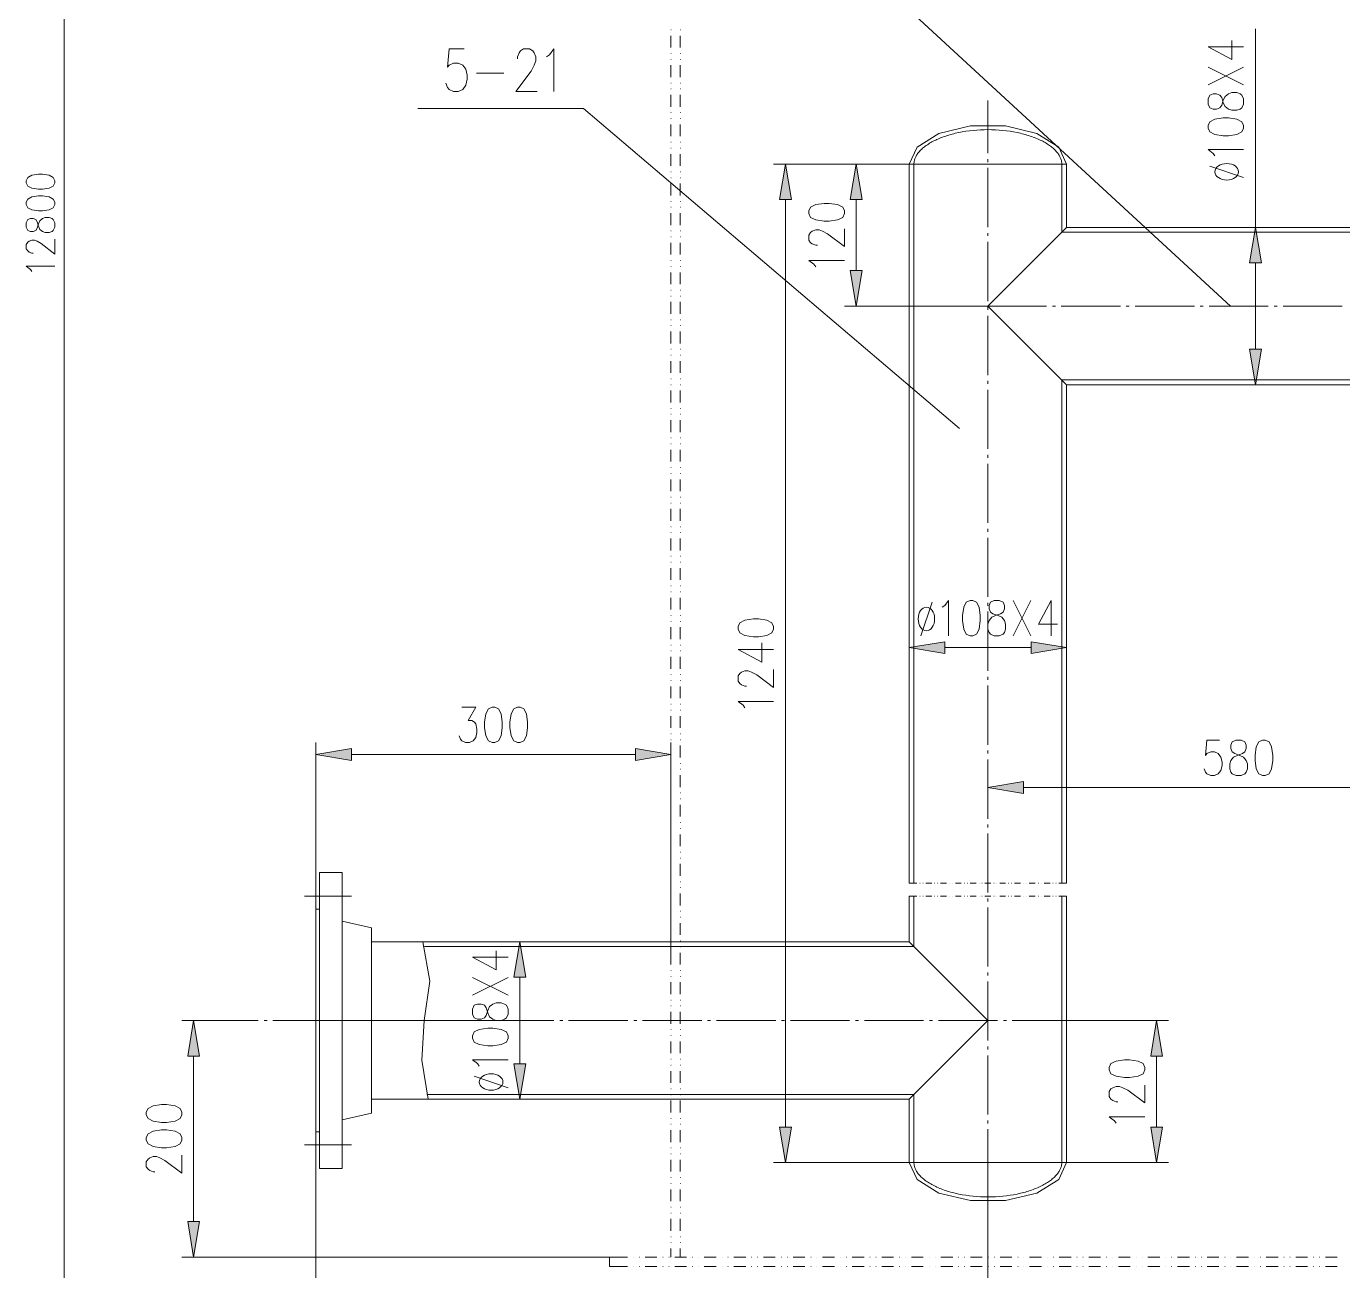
# Model space of a CAD drawing. Header units: millimetres. Extents: x 0 to 829, y 0 to 586.
# Drawn here: x 409.6 to 519.4, y 88 to 191.7 of the extents above; entities that cross this region are included whole.
import ezdxf

# ---------------------------------------------------------------- set-up
doc = ezdxf.new("R2010")
doc.units = ezdxf.units.MM

msp = doc.modelspace()

# ---------------------------------------------------------------- hatches: boundary and pattern name
h = msp.add_hatch(color=0)
h.dxf.hatch_style = 2
h.paths.add_polyline_path([(472.422361, 177.267306), (472.912722, 180.223583), (473.406611, 177.267306)])
h = msp.add_hatch(color=0)
h.dxf.hatch_style = 2
h.paths.add_polyline_path([(478.320806, 177.267306), (478.814694, 180.223583), (479.308583, 177.267306)])
h = msp.add_hatch(color=0)
h.dxf.hatch_style = 2
h.paths.add_polyline_path([(511.594806, 171.98975), (512.088694, 174.949556), (512.582583, 171.98975)])
h = msp.add_hatch(color=0)
h.dxf.hatch_style = 2
h.paths.add_polyline_path([(478.320806, 171.351222), (478.814694, 168.391417), (479.308583, 171.351222)])
h = msp.add_hatch(color=0)
h.dxf.hatch_style = 2
h.paths.add_polyline_path([(511.594806, 164.793083), (512.088694, 161.836806), (512.582583, 164.793083)])
h = msp.add_hatch(color=0)
h.dxf.hatch_style = 2
h.paths.add_polyline_path([(486.18775, 140.419667), (483.231472, 139.929306), (486.18775, 139.435417)])
h = msp.add_hatch(color=0)
h.dxf.hatch_style = 2
h.paths.add_polyline_path([(493.387944, 140.419667), (496.344222, 139.929306), (493.387944, 139.435417)])
h = msp.add_hatch(color=0)
h.dxf.hatch_style = 2
h.paths.add_polyline_path([(436.745944, 131.526139), (433.786139, 131.03225), (436.745944, 130.538361)])
h = msp.add_hatch(color=0)
h.dxf.hatch_style = 2
h.paths.add_polyline_path([(460.40675, 131.526139), (463.366556, 131.03225), (460.40675, 130.538361)])
h = msp.add_hatch(color=0)
h.dxf.hatch_style = 2
h.paths.add_polyline_path([(492.745889, 128.770944), (489.786083, 128.280583), (492.745889, 127.786694)])
h = msp.add_hatch(color=0)
h.dxf.hatch_style = 2
h.paths.add_polyline_path([(450.285556, 112.4585), (450.779444, 115.414778), (451.273333, 112.4585)])
h = msp.add_hatch(color=0)
h.dxf.hatch_style = 2
h.paths.add_polyline_path([(423.096972, 105.900361), (423.590861, 108.860167), (424.08475, 105.900361)])
h = msp.add_hatch(color=0)
h.dxf.hatch_style = 2
h.paths.add_polyline_path([(503.357444, 105.900361), (503.851333, 108.860167), (504.345222, 105.900361)])
h = msp.add_hatch(color=0)
h.dxf.hatch_style = 2
h.paths.add_polyline_path([(450.285556, 105.261833), (450.779444, 102.302028), (451.273333, 105.261833)])
h = msp.add_hatch(color=0)
h.dxf.hatch_style = 2
h.paths.add_polyline_path([(472.422361, 99.984278), (472.912722, 97.028), (473.406611, 99.984278)])
h = msp.add_hatch(color=0)
h.dxf.hatch_style = 2
h.paths.add_polyline_path([(503.357444, 99.984278), (503.851333, 97.028), (504.345222, 99.984278)])
h = msp.add_hatch(color=0)
h.dxf.hatch_style = 2
h.paths.add_polyline_path([(423.096972, 92.099694), (423.590861, 89.139889), (424.08475, 92.099694)])

# ---------------------------------------------------------------- linework, layer by layer
at = {"color": 0, "lineweight": 0}
for points in [[(412.799389, 299.155556), (412.799389, 51.494972)], [(510.003778, 168.391417), (456.078167, 218.101333)], [(463.366556, 191.410167), (463.384194, 191.410167)], [(463.366556, 190.919806), (463.366556, 189.932028)], [(464.15325, 191.410167), (464.170889, 191.410167)], [(464.15325, 190.919806), (464.15325, 189.932028)], [(512.088694, 174.949556), (512.088694, 191.498361)], [(446.143944, 189.829722), (444.877472, 189.829722), (444.750472, 188.305722), (444.877472, 188.475056), (445.254944, 188.644389), (445.635944, 188.644389), (446.016944, 188.475056), (446.270944, 188.136389), (446.397944, 187.631917), (446.397944, 187.29325), (446.270944, 186.78525), (446.016944, 186.446583), (445.635944, 186.27725), (445.254944, 186.27725), (444.877472, 186.446583), (444.750472, 186.615917), (444.623472, 186.954583)], [(450.581889, 188.983056), (450.581889, 189.152389), (450.708889, 189.491056), (450.832361, 189.660389), (451.086361, 189.829722), (451.594361, 189.829722), (451.848361, 189.660389), (451.975361, 189.491056), (452.102361, 189.152389), (452.102361, 188.813722), (451.975361, 188.475056), (451.721361, 187.967056), (450.454889, 186.27725), (452.229361, 186.27725)], [(452.987833, 189.152389), (453.241833, 189.321722), (453.622833, 189.829722), (453.622833, 186.27725)], [(508.144639, 189.984944), (510.116667, 188.926611), (510.116667, 190.510583)], [(508.144639, 189.984944), (511.104444, 189.984944)], [(463.366556, 189.438139), (463.384194, 189.438139)], [(463.366556, 188.947778), (463.384194, 188.947778)], [(464.15325, 189.438139), (464.170889, 189.438139)], [(464.15325, 188.947778), (464.170889, 188.947778)], [(447.156417, 187.80125), (449.438889, 187.80125)], [(463.366556, 188.453889), (463.366556, 187.469639)], [(464.15325, 188.453889), (464.15325, 187.469639)], [(511.104444, 186.813472), (508.144639, 188.295139)], [(508.144639, 186.813472), (511.104444, 188.295139)], [(463.366556, 186.97575), (463.384194, 186.97575)], [(464.15325, 186.97575), (464.170889, 186.97575)], [(463.366556, 186.481861), (463.384194, 186.481861)], [(463.366556, 185.987972), (463.366556, 185.003722)], [(464.15325, 186.481861), (464.170889, 186.481861)], [(464.15325, 185.987972), (464.15325, 185.003722)], [(489.786083, 181.13375), (489.786083, 185.529361)], [(456.078167, 184.852028), (442.273972, 184.852028)], [(487.415417, 158.203194), (456.078167, 184.852028)], [(463.366556, 184.509833), (463.384194, 184.509833)], [(464.15325, 184.509833), (464.170889, 184.509833)], [(463.366556, 184.015944), (463.384194, 184.015944)], [(463.366556, 183.525583), (463.366556, 182.537806)], [(464.15325, 184.015944), (464.170889, 184.015944)], [(464.15325, 183.525583), (464.15325, 182.537806)], [(496.344222, 180.223583), (495.695111, 181.638222), (493.874778, 182.774167), (491.246583, 183.402111), (488.329111, 183.402111), (485.700917, 182.774167), (483.880583, 181.638222), (483.231472, 180.223583)], [(495.949111, 180.223583), (495.949111, 180.283556), (495.942056, 180.343528), (495.935, 180.407028), (495.924417, 180.467), (495.910306, 180.526972), (495.896194, 180.590472), (495.875028, 180.650444), (495.850333, 180.713944), (495.825639, 180.777444), (495.793889, 180.837417), (495.762139, 180.900917), (495.723333, 180.964417), (495.684528, 181.027917), (495.642194, 181.091417), (495.592806, 181.154917), (495.543417, 181.218417), (495.486972, 181.281917), (495.427, 181.345417), (495.367028, 181.408917), (495.3, 181.472417), (495.232972, 181.535917), (495.158889, 181.595889), (495.084806, 181.659389), (495.003667, 181.719361), (494.919, 181.779333), (494.834333, 181.839306), (494.746139, 181.89575), (494.650889, 181.955722), (494.555639, 182.012167), (494.456861, 182.068611), (494.354556, 182.121528), (494.248722, 182.177972), (494.139361, 182.227361), (494.03, 182.280278), (493.913583, 182.329667), (493.797167, 182.379056), (493.677222, 182.428444), (493.557278, 182.474306), (493.433806, 182.516639), (493.306806, 182.5625), (493.176278, 182.601306), (493.04575, 182.643639), (492.911694, 182.682444), (492.777639, 182.717722), (492.640056, 182.753), (492.498944, 182.788278), (492.216722, 182.851778), (491.927444, 182.904694), (491.631111, 182.954083), (491.33125, 182.996417), (491.027861, 183.028167), (490.720944, 183.056389), (490.4105, 183.074028), (490.100056, 183.088139), (489.786083, 183.091667), (489.475639, 183.088139), (489.165194, 183.074028), (488.85475, 183.056389), (488.547833, 183.028167), (488.244444, 182.996417), (487.944583, 182.954083), (487.64825, 182.904694), (487.358972, 182.851778), (487.073222, 182.788278), (486.935639, 182.753), (486.798056, 182.717722), (486.664, 182.682444), (486.529944, 182.643639), (486.399417, 182.601306), (486.268889, 182.5625), (486.141889, 182.516639), (486.018417, 182.474306), (485.898472, 182.428444), (485.778528, 182.379056), (485.662111, 182.329667), (485.545694, 182.280278), (485.436333, 182.227361), (485.326972, 182.177972), (485.221139, 182.121528), (485.118833, 182.068611), (485.020056, 182.012167), (484.924806, 181.955722), (484.829556, 181.89575), (484.741361, 181.839306), (484.653167, 181.779333), (484.572028, 181.719361), (484.490889, 181.659389), (484.416806, 181.595889), (484.342722, 181.535917), (484.275694, 181.472417), (484.208667, 181.408917), (484.145167, 181.345417), (484.088722, 181.281917), (484.032278, 181.218417), (483.982889, 181.154917), (483.9335, 181.091417), (483.891167, 181.027917), (483.848833, 180.964417), (483.813556, 180.900917), (483.781806, 180.837417), (483.750056, 180.777444), (483.721833, 180.713944), (483.700667, 180.650444), (483.6795, 180.590472), (483.661861, 180.526972), (483.651278, 180.467), (483.640694, 180.407028), (483.630111, 180.343528), (483.626583, 180.283556), (483.626583, 180.223583)], [(463.366556, 182.043917), (463.384194, 182.043917)], [(463.366556, 181.553556), (463.384194, 181.553556)], [(463.366556, 181.059667), (463.366556, 180.071889)], [(464.15325, 182.043917), (464.170889, 182.043917)], [(464.15325, 181.553556), (464.170889, 181.553556)], [(464.15325, 181.059667), (464.15325, 180.071889)], [(508.709083, 180.900917), (508.567972, 181.109056), (508.144639, 181.426556), (511.104444, 181.426556)], [(483.231472, 180.223583), (471.928472, 180.223583)], [(483.231472, 180.223583), (477.826917, 180.223583)], [(483.231472, 180.223583), (483.231472, 120.304278)], [(483.231472, 180.223583), (496.344222, 180.223583)], [(483.626583, 180.223583), (483.626583, 120.304278)], [(489.786083, 180.392917), (489.786083, 180.639861)], [(495.949111, 180.223583), (495.949111, 174.554444)], [(496.344222, 180.223583), (496.344222, 174.949556)], [(508.28575, 180.05425), (511.104444, 179.105278)], [(463.366556, 179.581528), (463.384194, 179.581528)], [(463.366556, 179.087639), (463.384194, 179.087639)], [(464.15325, 179.581528), (464.170889, 179.581528)], [(464.15325, 179.087639), (464.170889, 179.087639)], [(489.786083, 174.970722), (489.786083, 179.902556)], [(463.366556, 178.59375), (463.366556, 177.6095)], [(464.15325, 178.59375), (464.15325, 177.6095)], [(463.366556, 177.115611), (463.384194, 177.115611)], [(464.15325, 177.115611), (464.170889, 177.115611)], [(472.912722, 177.267306), (472.912722, 99.984278)], [(478.814694, 177.267306), (478.814694, 171.351222)], [(463.366556, 176.621722), (463.384194, 176.621722)], [(463.366556, 176.131361), (463.366556, 175.143583)], [(464.15325, 176.621722), (464.170889, 176.621722)], [(464.15325, 176.131361), (464.15325, 175.143583)], [(463.366556, 174.649694), (463.384194, 174.649694)], [(464.15325, 174.649694), (464.170889, 174.649694)], [(475.576194, 173.464361), (475.435083, 173.464361), (475.152861, 173.570194), (475.01175, 173.6725), (474.870639, 173.884167), (474.870639, 174.3075), (475.01175, 174.519167), (475.152861, 174.625), (475.435083, 174.730833), (475.717306, 174.730833), (475.996, 174.625), (476.419333, 174.413333), (477.826917, 173.358528), (477.826917, 174.836667)], [(496.344222, 174.949556), (489.786083, 168.391417)], [(489.786083, 174.233417), (489.786083, 174.476833)], [(495.949111, 174.554444), (524.266583, 174.554444)], [(496.344222, 174.949556), (523.737417, 174.949556)], [(509.689806, 174.949556), (513.076472, 174.949556)], [(410.206472, 172.801139), (410.093583, 172.801139), (409.871333, 172.892861), (409.758444, 172.981056), (409.645556, 173.160972), (409.645556, 173.524333), (409.758444, 173.70425), (409.871333, 173.792444), (410.093583, 173.884167), (410.319361, 173.884167), (410.545139, 173.792444), (410.883806, 173.612528), (412.009167, 172.712944), (412.009167, 173.972361)], [(463.366556, 174.159333), (463.384194, 174.159333)], [(463.366556, 173.665444), (463.366556, 172.677667)], [(464.15325, 174.159333), (464.170889, 174.159333)], [(464.15325, 173.665444), (464.15325, 172.677667)], [(489.786083, 168.811222), (489.786083, 173.739528)], [(410.093583, 171.270083), (409.984222, 171.45), (409.645556, 171.718111), (412.009167, 171.718111)], [(463.366556, 172.187306), (463.384194, 172.187306)], [(463.366556, 171.693417), (463.384194, 171.693417)], [(463.366556, 171.199528), (463.366556, 170.215278)], [(464.15325, 172.187306), (464.170889, 172.187306)], [(464.15325, 171.693417), (464.170889, 171.693417)], [(464.15325, 171.199528), (464.15325, 170.215278)], [(475.435083, 171.668722), (475.293972, 171.876861), (474.870639, 172.194361), (477.826917, 172.194361)], [(512.088694, 164.793083), (512.088694, 171.98975)], [(463.366556, 169.721389), (463.384194, 169.721389)], [(463.366556, 169.2275), (463.384194, 169.2275)], [(464.15325, 169.721389), (464.170889, 169.721389)], [(464.15325, 169.2275), (464.170889, 169.2275)], [(463.366556, 168.737139), (463.366556, 167.749361)], [(464.15325, 168.737139), (464.15325, 167.749361)], [(489.786083, 168.391417), (477.826917, 168.391417)], [(489.786083, 168.391417), (494.672056, 168.391417)], [(489.786083, 168.391417), (496.344222, 161.836806)], [(489.786083, 168.070389), (489.786083, 168.317333)], [(495.165944, 168.391417), (495.412889, 168.391417)], [(495.90325, 168.391417), (500.835083, 168.391417)], [(501.325444, 168.391417), (501.572389, 168.391417)], [(502.066278, 168.391417), (506.994583, 168.391417)], [(507.488472, 168.391417), (507.735417, 168.391417)], [(508.229306, 168.391417), (513.157611, 168.391417)], [(513.6515, 168.391417), (513.898444, 168.391417)], [(514.388806, 168.391417), (519.320639, 168.391417)], [(463.366556, 167.255472), (463.384194, 167.255472)], [(463.366556, 166.765111), (463.384194, 166.765111)], [(464.15325, 167.255472), (464.170889, 167.255472)], [(464.15325, 166.765111), (464.170889, 166.765111)], [(489.786083, 162.648194), (489.786083, 167.5765)], [(463.366556, 166.271222), (463.366556, 165.283444)], [(464.15325, 166.271222), (464.15325, 165.283444)], [(463.366556, 164.793083), (463.384194, 164.793083)], [(464.15325, 164.793083), (464.170889, 164.793083)], [(463.366556, 164.299194), (463.384194, 164.299194)], [(463.366556, 163.805306), (463.366556, 162.821056)], [(464.15325, 164.299194), (464.170889, 164.299194)], [(464.15325, 163.805306), (464.15325, 162.821056)], [(463.366556, 162.327167), (463.384194, 162.327167)], [(463.366556, 161.833278), (463.384194, 161.833278)], [(463.366556, 161.342917), (463.366556, 160.355139)], [(464.15325, 162.327167), (464.170889, 162.327167)], [(464.15325, 161.833278), (464.170889, 161.833278)], [(464.15325, 161.342917), (464.15325, 160.355139)], [(489.786083, 161.907361), (489.786083, 162.154306)], [(489.786083, 156.485167), (489.786083, 161.413472)], [(495.949111, 162.231917), (495.949111, 120.304278)], [(495.949111, 162.231917), (524.266583, 162.231917)], [(496.344222, 161.836806), (496.344222, 120.304278)], [(496.344222, 161.836806), (523.737417, 161.836806)], [(509.640417, 161.836806), (513.076472, 161.836806)], [(463.366556, 159.86125), (463.384194, 159.86125)], [(463.366556, 159.370889), (463.384194, 159.370889)], [(464.15325, 159.86125), (464.170889, 159.86125)], [(464.15325, 159.370889), (464.170889, 159.370889)], [(463.366556, 158.877), (463.366556, 157.889222)], [(464.15325, 158.877), (464.15325, 157.889222)], [(463.366556, 157.398861), (463.384194, 157.398861)], [(463.366556, 156.904972), (463.384194, 156.904972)], [(464.15325, 157.398861), (464.170889, 157.398861)], [(464.15325, 156.904972), (464.170889, 156.904972)], [(463.366556, 156.411083), (463.366556, 155.426833)], [(464.15325, 156.411083), (464.15325, 155.426833)], [(489.786083, 155.747861), (489.786083, 155.991278)], [(463.366556, 154.932944), (463.384194, 154.932944)], [(464.15325, 154.932944), (464.170889, 154.932944)], [(489.786083, 150.322139), (489.786083, 155.253972)], [(463.366556, 154.439056), (463.384194, 154.439056)], [(463.366556, 153.945167), (463.366556, 152.960917)], [(464.15325, 154.439056), (464.170889, 154.439056)], [(464.15325, 153.945167), (464.15325, 152.960917)], [(463.366556, 152.467028), (463.384194, 152.467028)], [(463.366556, 151.976667), (463.384194, 151.976667)], [(463.366556, 151.482778), (463.366556, 150.495)], [(464.15325, 152.467028), (464.170889, 152.467028)], [(464.15325, 151.976667), (464.170889, 151.976667)], [(464.15325, 151.482778), (464.15325, 150.495)], [(463.366556, 150.004639), (463.384194, 150.004639)], [(463.366556, 149.51075), (463.384194, 149.51075)], [(464.15325, 150.004639), (464.170889, 150.004639)], [(464.15325, 149.51075), (464.170889, 149.51075)], [(489.786083, 149.584833), (489.786083, 149.831778)], [(463.366556, 149.016861), (463.366556, 148.032611)], [(464.15325, 149.016861), (464.15325, 148.032611)], [(489.786083, 144.162639), (489.786083, 149.090944)], [(463.366556, 147.538722), (463.384194, 147.538722)], [(463.366556, 147.044833), (463.384194, 147.044833)], [(464.15325, 147.538722), (464.170889, 147.538722)], [(464.15325, 147.044833), (464.170889, 147.044833)], [(463.366556, 146.550944), (463.366556, 145.566694)], [(464.15325, 146.550944), (464.15325, 145.566694)], [(463.366556, 145.072806), (463.384194, 145.072806)], [(464.15325, 145.072806), (464.170889, 145.072806)], [(463.366556, 144.578917), (463.384194, 144.578917)], [(463.366556, 144.088556), (463.366556, 143.100778)], [(464.15325, 144.578917), (464.170889, 144.578917)], [(464.15325, 144.088556), (464.15325, 143.100778)], [(485.14, 143.728722), (484.1875, 140.913556)], [(485.983139, 143.308917), (486.194806, 143.450028), (486.512306, 143.869833), (486.512306, 140.913556)], [(491.899222, 140.913556), (493.380889, 143.869833)], [(491.899222, 143.869833), (493.380889, 140.913556)], [(495.070694, 143.869833), (494.012361, 141.897806), (495.596333, 141.897806)], [(495.070694, 143.869833), (495.070694, 140.913556)], [(489.786083, 143.421806), (489.786083, 143.66875)], [(489.786083, 137.999611), (489.786083, 142.927917)], [(463.366556, 142.610417), (463.384194, 142.610417)], [(463.366556, 142.116528), (463.384194, 142.116528)], [(463.366556, 141.622639), (463.366556, 140.638389)], [(464.15325, 142.610417), (464.170889, 142.610417)], [(464.15325, 142.116528), (464.170889, 142.116528)], [(464.15325, 141.622639), (464.15325, 140.638389)], [(483.231472, 135.833556), (483.231472, 140.913556)], [(496.344222, 135.833556), (496.344222, 140.913556)], [(463.366556, 140.1445), (463.384194, 140.1445)], [(463.366556, 139.650611), (463.384194, 139.650611)], [(464.15325, 140.1445), (464.170889, 140.1445)], [(464.15325, 139.650611), (464.170889, 139.650611)], [(468.968667, 139.788194), (470.940694, 138.729861), (470.940694, 140.317361)], [(468.968667, 139.788194), (471.928472, 139.788194)], [(486.18775, 139.929306), (493.387944, 139.929306)], [(463.366556, 139.156722), (463.366556, 138.172472)], [(464.15325, 139.156722), (464.15325, 138.172472)], [(463.366556, 137.678583), (463.384194, 137.678583)], [(463.366556, 137.184694), (463.384194, 137.184694)], [(464.15325, 137.678583), (464.170889, 137.678583)], [(464.15325, 137.184694), (464.170889, 137.184694)], [(469.674222, 136.726083), (469.533111, 136.726083), (469.250889, 136.828389), (469.109778, 136.934222), (468.968667, 137.145889), (468.968667, 137.569222), (469.109778, 137.780889), (469.250889, 137.886722), (469.533111, 137.992556), (469.815333, 137.992556), (470.097556, 137.886722), (470.520889, 137.675056), (471.928472, 136.62025), (471.928472, 138.098389)], [(489.786083, 137.258778), (489.786083, 137.505722)], [(463.366556, 136.694333), (463.366556, 135.706556)], [(464.15325, 136.694333), (464.15325, 135.706556)], [(489.786083, 131.836583), (489.786083, 136.768417)], [(445.935806, 134.976306), (447.096444, 134.976306), (446.464972, 133.850944), (446.782472, 133.850944), (446.990611, 133.709833), (447.096444, 133.568722), (447.202278, 133.145389), (447.202278, 132.863167), (447.096444, 132.439833), (446.884778, 132.161139), (446.570806, 132.020028), (446.253306, 132.020028), (445.935806, 132.161139), (445.829972, 132.298722), (445.724139, 132.580944)], [(463.366556, 135.216194), (463.384194, 135.216194)], [(464.15325, 135.216194), (464.170889, 135.216194)], [(469.533111, 134.926917), (469.392, 135.138583), (468.968667, 135.456083), (471.928472, 135.456083)], [(463.366556, 134.722306), (463.384194, 134.722306)], [(463.366556, 134.228417), (463.366556, 133.244167)], [(464.15325, 134.722306), (464.170889, 134.722306)], [(464.15325, 134.228417), (464.15325, 133.244167)], [(433.786139, 116.6495), (433.786139, 132.020028)], [(463.366556, 132.750278), (463.384194, 132.750278)], [(463.366556, 132.256389), (463.384194, 132.256389)], [(463.366556, 114.183583), (463.366556, 132.020028)], [(463.366556, 131.7625), (463.366556, 130.77825)], [(464.15325, 132.750278), (464.170889, 132.750278)], [(464.15325, 132.256389), (464.170889, 132.256389)], [(464.15325, 131.7625), (464.15325, 130.77825)], [(509.097139, 132.224639), (508.038806, 132.224639), (507.932972, 130.954639), (508.038806, 131.09575), (508.356306, 131.236861), (508.673806, 131.236861), (508.991306, 131.09575), (509.202972, 130.813528), (509.308806, 130.393722), (509.308806, 130.1115), (509.202972, 129.688167), (508.991306, 129.405944), (508.673806, 129.264833), (508.356306, 129.264833), (508.038806, 129.405944), (507.932972, 129.547056), (507.827139, 129.829278)], [(436.745944, 131.03225), (460.40675, 131.03225)], [(489.786083, 131.099278), (489.786083, 131.346222)], [(489.786083, 125.677083), (489.786083, 130.605389)], [(463.366556, 130.284361), (463.384194, 130.284361)], [(463.366556, 129.790472), (463.384194, 129.790472)], [(464.15325, 130.284361), (464.170889, 130.284361)], [(464.15325, 129.790472), (464.170889, 129.790472)], [(489.786083, 130.213806), (489.786083, 127.292806)], [(463.366556, 129.300111), (463.366556, 128.312333)], [(464.15325, 129.300111), (464.15325, 128.312333)], [(463.366556, 127.818444), (463.384194, 127.818444)], [(463.366556, 127.328083), (463.384194, 127.328083)], [(464.15325, 127.818444), (464.170889, 127.818444)], [(464.15325, 127.328083), (464.170889, 127.328083)], [(492.745889, 128.280583), (528.616333, 128.280583)], [(463.366556, 126.834194), (463.366556, 125.849944)], [(464.15325, 126.834194), (464.15325, 125.849944)], [(463.366556, 125.356056), (463.384194, 125.356056)], [(464.15325, 125.356056), (464.170889, 125.356056)], [(489.786083, 124.93625), (489.786083, 125.183194)], [(463.366556, 124.862167), (463.384194, 124.862167)], [(463.366556, 124.368278), (463.366556, 123.384028)], [(464.15325, 124.862167), (464.170889, 124.862167)], [(464.15325, 124.368278), (464.15325, 123.384028)], [(489.786083, 119.514056), (489.786083, 124.442361)], [(463.366556, 122.890139), (463.384194, 122.890139)], [(464.15325, 122.890139), (464.170889, 122.890139)], [(463.366556, 122.39625), (463.384194, 122.39625)], [(463.366556, 121.905889), (463.366556, 120.918111)], [(464.15325, 122.39625), (464.170889, 122.39625)], [(464.15325, 121.905889), (464.15325, 120.918111)], [(434.082472, 96.534111), (434.082472, 121.182694)], [(434.082472, 121.182694), (435.955722, 121.182694)], [(435.955722, 96.534111), (435.955722, 121.182694)], [(463.366556, 120.424222), (463.384194, 120.424222)], [(463.366556, 119.933861), (463.384194, 119.933861)], [(464.15325, 120.424222), (464.170889, 120.424222)], [(464.15325, 119.933861), (464.170889, 119.933861)], [(483.231472, 120.304278), (483.873528, 120.304278)], [(484.116944, 120.304278), (484.134583, 120.304278)], [(484.363889, 120.304278), (484.381528, 120.304278)], [(484.610833, 120.304278), (485.104722, 120.304278)], [(485.351667, 120.304278), (485.369306, 120.304278)], [(485.598611, 120.304278), (485.61625, 120.304278)], [(485.845556, 120.304278), (486.335917, 120.304278)], [(486.582861, 120.304278), (486.6005, 120.304278)], [(486.829806, 120.304278), (486.847444, 120.304278)], [(487.07675, 120.304278), (487.570639, 120.304278)], [(487.817583, 120.304278), (487.835222, 120.304278)], [(488.061, 120.304278), (488.078639, 120.304278)], [(488.307944, 120.304278), (488.801833, 120.304278)], [(489.048778, 120.304278), (489.066417, 120.304278)], [(489.295722, 120.304278), (489.313361, 120.304278)], [(489.542667, 120.304278), (490.033028, 120.304278)], [(490.279972, 120.304278), (490.297611, 120.304278)], [(490.526917, 120.304278), (490.544556, 120.304278)], [(490.773861, 120.304278), (491.26775, 120.304278)], [(491.514694, 120.304278), (491.532333, 120.304278)], [(491.758111, 120.304278), (491.77575, 120.304278)], [(492.005056, 120.304278), (492.498944, 120.304278)], [(492.745889, 120.304278), (492.763528, 120.304278)], [(492.992833, 120.304278), (493.010472, 120.304278)], [(493.239778, 120.304278), (493.730139, 120.304278)], [(493.977083, 120.304278), (493.994722, 120.304278)], [(494.224028, 120.304278), (494.241667, 120.304278)], [(494.470972, 120.304278), (494.964861, 120.304278)], [(495.211806, 120.304278), (495.229444, 120.304278)], [(495.455222, 120.304278), (495.472861, 120.304278)], [(495.702167, 120.304278), (496.344222, 120.304278)], [(432.833639, 119.210667), (436.738889, 119.210667)], [(463.366556, 119.439972), (463.366556, 118.455722)], [(464.15325, 119.439972), (464.15325, 118.455722)], [(483.231472, 119.228306), (483.873528, 119.228306)], [(483.231472, 119.228306), (483.231472, 115.414778)], [(483.626583, 119.228306), (483.626583, 115.019667)], [(484.116944, 119.228306), (484.134583, 119.228306)], [(484.363889, 119.228306), (484.381528, 119.228306)], [(484.610833, 119.228306), (485.104722, 119.228306)], [(485.351667, 119.228306), (485.369306, 119.228306)], [(485.598611, 119.228306), (485.61625, 119.228306)], [(485.845556, 119.228306), (486.335917, 119.228306)], [(486.582861, 119.228306), (486.6005, 119.228306)], [(486.829806, 119.228306), (486.847444, 119.228306)], [(487.07675, 119.228306), (487.570639, 119.228306)], [(487.817583, 119.228306), (487.835222, 119.228306)], [(488.061, 119.228306), (488.078639, 119.228306)], [(488.307944, 119.228306), (488.801833, 119.228306)], [(489.048778, 119.228306), (489.066417, 119.228306)], [(489.295722, 119.228306), (489.313361, 119.228306)], [(489.542667, 119.228306), (490.033028, 119.228306)], [(489.786083, 118.773222), (489.786083, 119.020167)], [(490.279972, 119.228306), (490.297611, 119.228306)], [(490.526917, 119.228306), (490.544556, 119.228306)], [(490.773861, 119.228306), (491.26775, 119.228306)], [(491.514694, 119.228306), (491.532333, 119.228306)], [(491.758111, 119.228306), (491.77575, 119.228306)], [(492.005056, 119.228306), (492.498944, 119.228306)], [(492.745889, 119.228306), (492.763528, 119.228306)], [(492.992833, 119.228306), (493.010472, 119.228306)], [(493.239778, 119.228306), (493.730139, 119.228306)], [(493.977083, 119.228306), (493.994722, 119.228306)], [(494.224028, 119.228306), (494.241667, 119.228306)], [(494.470972, 119.228306), (494.964861, 119.228306)], [(495.211806, 119.228306), (495.229444, 119.228306)], [(495.455222, 119.228306), (495.472861, 119.228306)], [(495.702167, 119.228306), (496.344222, 119.228306)], [(495.949111, 119.228306), (495.949111, 97.028)], [(496.344222, 119.228306), (496.344222, 97.028)], [(433.786139, 99.592694), (433.786139, 118.127639)], [(433.786139, 118.127639), (434.082472, 118.127639)], [(463.366556, 117.961833), (463.384194, 117.961833)], [(463.366556, 117.467944), (463.384194, 117.467944)], [(464.15325, 117.961833), (464.170889, 117.961833)], [(464.15325, 117.467944), (464.170889, 117.467944)], [(489.786083, 113.351028), (489.786083, 118.282861)], [(435.955722, 117.139861), (438.421639, 116.582472)], [(438.421639, 101.134333), (438.421639, 116.582472)], [(463.366556, 116.974056), (463.366556, 115.989806)], [(464.15325, 116.974056), (464.15325, 115.989806)], [(438.421639, 115.414778), (483.231472, 115.414778)], [(442.81725, 108.860167), (443.286444, 112.148056), (442.704361, 115.414778)], [(458.981528, 115.414778), (449.795194, 115.414778)], [(463.366556, 115.495917), (463.384194, 115.495917)], [(464.15325, 115.495917), (464.170889, 115.495917)], [(483.231472, 115.414778), (489.786083, 108.860167)], [(442.834889, 115.019667), (483.626583, 115.019667)], [(446.835389, 114.14125), (448.807417, 113.082917), (448.807417, 114.670417)], [(446.835389, 114.14125), (449.795194, 114.14125)], [(463.366556, 115.002028), (463.384194, 115.002028)], [(463.366556, 114.511667), (463.366556, 113.523889)], [(464.15325, 115.002028), (464.170889, 115.002028)], [(464.15325, 114.511667), (464.15325, 113.523889)], [(463.366556, 113.03), (463.384194, 113.03)], [(464.15325, 113.03), (464.170889, 113.03)], [(449.795194, 110.973306), (446.835389, 112.451444)], [(446.835389, 110.973306), (449.795194, 112.451444)], [(450.779444, 112.4585), (450.779444, 105.261833)], [(463.366556, 112.539639), (463.384194, 112.539639)], [(463.366556, 112.04575), (463.366556, 111.057972)], [(464.15325, 112.539639), (464.170889, 112.539639)], [(464.15325, 112.04575), (464.15325, 111.057972)], [(489.786083, 112.613722), (489.786083, 112.857139)], [(489.786083, 107.191528), (489.786083, 112.119833)], [(463.366556, 110.567611), (463.384194, 110.567611)], [(463.366556, 110.073722), (463.384194, 110.073722)], [(464.15325, 110.567611), (464.170889, 110.567611)], [(464.15325, 110.073722), (464.170889, 110.073722)], [(427.330306, 108.860167), (422.606611, 108.860167)], [(425.675778, 108.860167), (428.967194, 108.860167)], [(429.461083, 108.860167), (429.708028, 108.860167)], [(430.198389, 108.860167), (435.130222, 108.860167)], [(432.392667, 108.860167), (437.888944, 108.860167)], [(435.624111, 108.860167), (435.867528, 108.860167)], [(436.361417, 108.860167), (441.289722, 108.860167)], [(438.382833, 108.860167), (438.629778, 108.860167)], [(439.120139, 108.860167), (444.051972, 108.860167)], [(441.783611, 108.860167), (442.030556, 108.860167)], [(442.524444, 108.860167), (447.45275, 108.860167)], [(442.81725, 108.860167), (442.609111, 105.561694), (443.13475, 102.302028)], [(444.542333, 108.860167), (444.789278, 108.860167)], [(445.283167, 108.860167), (450.779444, 108.860167)], [(447.946639, 108.860167), (448.193583, 108.860167)], [(448.687472, 108.860167), (453.615778, 108.860167)], [(454.109667, 108.860167), (454.353083, 108.860167)], [(454.846972, 108.860167), (459.778806, 108.860167)], [(460.269167, 108.860167), (460.516111, 108.860167)], [(461.01, 108.860167), (465.938306, 108.860167)], [(463.366556, 109.579833), (463.366556, 108.595583)], [(464.15325, 109.579833), (464.15325, 108.595583)], [(466.432194, 108.860167), (466.679139, 108.860167)], [(467.173028, 108.860167), (472.101333, 108.860167)], [(472.595222, 108.860167), (472.842167, 108.860167)], [(473.332528, 108.860167), (478.264361, 108.860167)], [(478.754722, 108.860167), (479.001667, 108.860167)], [(479.495556, 108.860167), (484.423861, 108.860167)], [(489.786083, 108.860167), (483.231472, 102.302028)], [(484.91775, 108.860167), (485.164694, 108.860167)], [(485.658583, 108.860167), (490.586889, 108.860167)], [(491.080778, 108.860167), (491.327722, 108.860167)], [(491.818083, 108.860167), (495.113028, 108.860167)], [(495.113028, 108.860167), (504.835583, 108.860167)], [(463.366556, 108.101694), (463.384194, 108.101694)], [(463.366556, 107.607806), (463.384194, 107.607806)], [(464.15325, 108.101694), (464.170889, 108.101694)], [(464.15325, 107.607806), (464.170889, 107.607806)], [(463.366556, 107.117444), (463.366556, 106.129667)], [(464.15325, 107.117444), (464.15325, 106.129667)], [(489.786083, 106.450694), (489.786083, 106.697639)], [(423.590861, 105.900361), (423.590861, 92.099694)], [(447.399833, 105.057222), (447.258722, 105.268889), (446.835389, 105.582861), (449.795194, 105.582861)], [(463.366556, 105.635778), (463.384194, 105.635778)], [(464.15325, 105.635778), (464.170889, 105.635778)], [(489.786083, 101.0285), (489.786083, 105.956806)], [(503.851333, 105.900361), (503.851333, 99.984278)], [(463.366556, 105.145417), (463.384194, 105.145417)], [(463.366556, 104.651528), (463.366556, 103.66375)], [(464.15325, 105.145417), (464.170889, 105.145417)], [(464.15325, 104.651528), (464.15325, 103.66375)], [(446.9765, 104.210556), (449.795194, 103.261583)], [(463.366556, 103.173389), (463.384194, 103.173389)], [(464.15325, 103.173389), (464.170889, 103.173389)], [(500.612833, 102.097417), (500.471722, 102.097417), (500.1895, 102.20325), (500.048389, 102.309083), (499.907278, 102.52075), (499.907278, 102.944083), (500.048389, 103.15575), (500.1895, 103.261583), (500.471722, 103.367417), (500.753944, 103.367417), (501.036167, 103.261583), (501.455972, 103.049917), (502.867083, 101.991583), (502.867083, 103.47325)], [(438.421639, 102.302028), (483.231472, 102.302028)], [(443.032444, 102.697139), (483.626583, 102.697139)], [(458.258333, 102.302028), (449.795194, 102.302028)], [(463.366556, 102.6795), (463.384194, 102.6795)], [(463.366556, 102.185611), (463.366556, 101.201361)], [(464.15325, 102.6795), (464.170889, 102.6795)], [(464.15325, 102.185611), (464.15325, 101.201361)], [(483.231472, 102.302028), (483.231472, 97.028)], [(483.626583, 102.697139), (483.626583, 97.028)], [(433.786139, 101.070833), (433.786139, 76.725639)], [(435.955722, 100.576944), (438.421639, 101.134333)], [(463.366556, 100.707472), (463.384194, 100.707472)], [(463.366556, 100.213583), (463.384194, 100.213583)], [(464.15325, 100.707472), (464.170889, 100.707472)], [(464.15325, 100.213583), (464.170889, 100.213583)], [(489.786083, 100.287667), (489.786083, 100.534611)], [(500.471722, 100.301778), (500.330611, 100.513444), (499.907278, 100.830944), (502.867083, 100.830944)], [(433.786139, 99.592694), (434.082472, 99.592694)], [(463.366556, 99.723222), (463.366556, 98.735444)], [(464.15325, 99.723222), (464.15325, 98.735444)], [(489.786083, 94.865472), (489.786083, 99.793778)], [(432.833639, 98.506139), (436.738889, 98.506139)], [(463.366556, 98.241556), (463.384194, 98.241556)], [(463.366556, 97.751194), (463.384194, 97.751194)], [(464.15325, 98.241556), (464.170889, 98.241556)], [(464.15325, 97.751194), (464.170889, 97.751194)], [(420.352361, 96.251889), (420.21125, 96.251889), (419.929028, 96.357722), (419.787917, 96.463556), (419.646806, 96.675222), (419.646806, 97.098556), (419.787917, 97.310222), (419.929028, 97.416056), (420.21125, 97.521889), (420.493472, 97.521889), (420.775694, 97.416056), (421.1955, 97.204389), (422.606611, 96.149583), (422.606611, 97.627722)], [(463.366556, 97.257306), (463.366556, 96.269528)], [(464.15325, 97.257306), (464.15325, 96.269528)], [(483.231472, 97.028), (471.928472, 97.028)], [(483.231472, 97.028), (496.344222, 97.028)], [(496.344222, 97.028), (495.695111, 95.613361), (493.874778, 94.477417), (491.246583, 93.849472), (488.329111, 93.849472), (485.700917, 94.477417), (483.880583, 95.613361), (483.231472, 97.028)], [(495.949111, 97.028), (495.949111, 96.968028), (495.942056, 96.908056), (495.935, 96.844556), (495.924417, 96.784583), (495.910306, 96.724611), (495.896194, 96.661111), (495.875028, 96.601139), (495.850333, 96.537639), (495.825639, 96.474139), (495.793889, 96.414167), (495.762139, 96.350667), (495.723333, 96.287167), (495.684528, 96.223667), (495.642194, 96.160167), (495.592806, 96.096667), (495.543417, 96.033167), (495.486972, 95.969667), (495.427, 95.906167), (495.367028, 95.842667), (495.3, 95.779167), (495.232972, 95.715667), (495.158889, 95.655694), (495.084806, 95.592194), (495.003667, 95.532222), (494.919, 95.47225), (494.834333, 95.412278), (494.746139, 95.355833), (494.650889, 95.295861), (494.555639, 95.239417), (494.456861, 95.182972), (494.354556, 95.130056), (494.248722, 95.073611), (494.139361, 95.024222), (494.03, 94.971306), (493.913583, 94.921917), (493.797167, 94.872528), (493.677222, 94.823139), (493.557278, 94.777278), (493.433806, 94.734944), (493.306806, 94.689083), (493.176278, 94.650278), (493.04575, 94.607944), (492.911694, 94.569139), (492.777639, 94.533861), (492.640056, 94.498583), (492.498944, 94.463306), (492.216722, 94.399806), (491.927444, 94.346889), (491.631111, 94.2975), (491.33125, 94.255167), (491.027861, 94.223417), (490.720944, 94.195194), (490.4105, 94.177556), (490.100056, 94.163444), (489.786083, 94.159917), (489.475639, 94.163444), (489.165194, 94.177556), (488.85475, 94.195194), (488.547833, 94.223417), (488.244444, 94.255167), (487.944583, 94.2975), (487.64825, 94.346889), (487.358972, 94.399806), (487.073222, 94.463306), (486.935639, 94.498583), (486.798056, 94.533861), (486.664, 94.569139), (486.529944, 94.607944), (486.399417, 94.650278), (486.268889, 94.689083), (486.141889, 94.734944), (486.018417, 94.777278), (485.898472, 94.823139), (485.778528, 94.872528), (485.662111, 94.921917), (485.545694, 94.971306), (485.436333, 95.024222), (485.326972, 95.073611), (485.221139, 95.130056), (485.118833, 95.182972), (485.020056, 95.239417), (484.924806, 95.295861), (484.829556, 95.355833), (484.741361, 95.412278), (484.653167, 95.47225), (484.572028, 95.532222), (484.490889, 95.592194), (484.416806, 95.655694), (484.342722, 95.715667), (484.275694, 95.779167), (484.208667, 95.842667), (484.145167, 95.906167), (484.088722, 95.969667), (484.032278, 96.033167), (483.982889, 96.096667), (483.9335, 96.160167), (483.891167, 96.223667), (483.848833, 96.287167), (483.813556, 96.350667), (483.781806, 96.414167), (483.750056, 96.474139), (483.721833, 96.537639), (483.700667, 96.601139), (483.6795, 96.661111), (483.661861, 96.724611), (483.651278, 96.784583), (483.640694, 96.844556), (483.630111, 96.908056), (483.626583, 96.968028), (483.626583, 97.028)], [(489.786083, 97.028), (489.786083, 76.725639)], [(496.344222, 97.028), (504.835583, 97.028)], [(434.082472, 96.534111), (435.955722, 96.534111)], [(463.366556, 95.779167), (463.384194, 95.779167)], [(464.15325, 95.779167), (464.170889, 95.779167)], [(463.366556, 95.285278), (463.384194, 95.285278)], [(463.366556, 94.791389), (463.366556, 93.807139)], [(464.15325, 95.285278), (464.170889, 95.285278)], [(464.15325, 94.791389), (464.15325, 93.807139)], [(489.786083, 94.128167), (489.786083, 94.371583)], [(463.366556, 93.31325), (463.384194, 93.31325)], [(464.15325, 93.31325), (464.170889, 93.31325)], [(489.786083, 89.235139), (489.786083, 93.634278)], [(463.366556, 92.819361), (463.384194, 92.819361)], [(463.366556, 92.329), (463.366556, 91.341222)], [(464.15325, 92.819361), (464.170889, 92.819361)], [(464.15325, 92.329), (464.15325, 91.341222)], [(463.366556, 90.847333), (463.384194, 90.847333)], [(463.366556, 90.356972), (463.384194, 90.356972)], [(464.15325, 90.847333), (464.170889, 90.847333)], [(464.15325, 90.356972), (464.170889, 90.356972)], [(458.237167, 89.139889), (422.606611, 89.139889)], [(458.237167, 89.139889), (459.747056, 89.139889)], [(458.237167, 89.139889), (458.237167, 88.353194)], [(460.237417, 89.139889), (460.255056, 89.139889)], [(460.731306, 89.139889), (460.748944, 89.139889)], [(461.225194, 89.139889), (462.209444, 89.139889)], [(462.703333, 89.139889), (462.720972, 89.139889)], [(463.197222, 89.139889), (463.214861, 89.139889)], [(463.366556, 89.863083), (463.366556, 89.139889)], [(463.691111, 89.139889), (464.675361, 89.139889)], [(464.15325, 89.863083), (464.15325, 89.139889)], [(465.16925, 89.139889), (465.186889, 89.139889)], [(465.663139, 89.139889), (465.680778, 89.139889)], [(466.1535, 89.139889), (467.141278, 89.139889)], [(467.635167, 89.139889), (467.652806, 89.139889)], [(468.125528, 89.139889), (468.143167, 89.139889)], [(468.619417, 89.139889), (469.603667, 89.139889)], [(470.097556, 89.139889), (470.115194, 89.139889)], [(470.591444, 89.139889), (470.609083, 89.139889)], [(471.085333, 89.139889), (472.069583, 89.139889)], [(472.563472, 89.139889), (472.581111, 89.139889)], [(473.057361, 89.139889), (473.075, 89.139889)], [(473.547722, 89.139889), (474.5355, 89.139889)], [(475.029389, 89.139889), (475.047028, 89.139889)], [(475.51975, 89.139889), (475.537389, 89.139889)], [(476.013639, 89.139889), (476.997889, 89.139889)], [(477.491778, 89.139889), (477.509417, 89.139889)], [(477.985667, 89.139889), (478.003306, 89.139889)], [(478.479556, 89.139889), (479.463806, 89.139889)], [(479.957694, 89.139889), (479.975333, 89.139889)], [(480.451583, 89.139889), (480.469222, 89.139889)], [(480.941944, 89.139889), (481.929722, 89.139889)], [(482.423611, 89.139889), (482.44125, 89.139889)], [(482.913972, 89.139889), (482.931611, 89.139889)], [(483.407861, 89.139889), (484.395639, 89.139889)], [(484.886, 89.139889), (484.903639, 89.139889)], [(485.379889, 89.139889), (485.397528, 89.139889)], [(485.873778, 89.139889), (486.858028, 89.139889)], [(487.351917, 89.139889), (487.369556, 89.139889)], [(487.845806, 89.139889), (487.863444, 89.139889)], [(488.336167, 89.139889), (489.323944, 89.139889)], [(489.817833, 89.139889), (489.835472, 89.139889)], [(490.308194, 89.139889), (490.325833, 89.139889)], [(490.802083, 89.139889), (491.789861, 89.139889)], [(492.280222, 89.139889), (492.297861, 89.139889)], [(492.774111, 89.139889), (492.79175, 89.139889)], [(493.268, 89.139889), (494.25225, 89.139889)], [(494.746139, 89.139889), (494.763778, 89.139889)], [(495.240028, 89.139889), (495.257667, 89.139889)], [(495.730389, 89.139889), (496.718167, 89.139889)], [(497.212056, 89.139889), (497.229694, 89.139889)], [(497.702417, 89.139889), (497.720056, 89.139889)], [(498.196306, 89.139889), (499.184083, 89.139889)], [(499.674444, 89.139889), (499.692083, 89.139889)], [(500.168333, 89.139889), (500.185972, 89.139889)], [(500.662222, 89.139889), (501.646472, 89.139889)], [(502.140361, 89.139889), (502.158, 89.139889)], [(502.63425, 89.139889), (502.651889, 89.139889)], [(503.124611, 89.139889), (504.112389, 89.139889)], [(504.606278, 89.139889), (504.623917, 89.139889)], [(505.096639, 89.139889), (505.114278, 89.139889)], [(505.590528, 89.139889), (506.578306, 89.139889)], [(507.068667, 89.139889), (507.086306, 89.139889)], [(507.562556, 89.139889), (507.580194, 89.139889)], [(508.056444, 89.139889), (509.040694, 89.139889)], [(509.534583, 89.139889), (509.552222, 89.139889)], [(510.028472, 89.139889), (510.046111, 89.139889)], [(510.522361, 89.139889), (511.506611, 89.139889)], [(512.0005, 89.139889), (512.018139, 89.139889)], [(512.490861, 89.139889), (512.5085, 89.139889)], [(512.98475, 89.139889), (513.972528, 89.139889)], [(514.462889, 89.139889), (514.480528, 89.139889)], [(514.956778, 89.139889), (514.974417, 89.139889)], [(515.450667, 89.139889), (516.434917, 89.139889)], [(516.928806, 89.139889), (516.946444, 89.139889)], [(517.422694, 89.139889), (517.440333, 89.139889)], [(517.916583, 89.139889), (518.900833, 89.139889)], [(458.237167, 88.353194), (459.747056, 88.353194)], [(460.237417, 88.353194), (460.255056, 88.353194)], [(460.731306, 88.353194), (460.748944, 88.353194)], [(461.225194, 88.353194), (462.209444, 88.353194)], [(462.703333, 88.353194), (462.720972, 88.353194)], [(463.197222, 88.353194), (463.214861, 88.353194)], [(463.691111, 88.353194), (464.675361, 88.353194)], [(465.16925, 88.353194), (465.186889, 88.353194)], [(465.663139, 88.353194), (465.680778, 88.353194)], [(466.1535, 88.353194), (467.141278, 88.353194)], [(467.635167, 88.353194), (467.652806, 88.353194)], [(468.125528, 88.353194), (468.143167, 88.353194)], [(468.619417, 88.353194), (469.603667, 88.353194)], [(470.097556, 88.353194), (470.115194, 88.353194)], [(470.591444, 88.353194), (470.609083, 88.353194)], [(471.085333, 88.353194), (472.069583, 88.353194)], [(472.563472, 88.353194), (472.581111, 88.353194)], [(473.057361, 88.353194), (473.075, 88.353194)], [(473.547722, 88.353194), (474.5355, 88.353194)], [(475.029389, 88.353194), (475.047028, 88.353194)], [(475.51975, 88.353194), (475.537389, 88.353194)], [(476.013639, 88.353194), (476.997889, 88.353194)], [(477.491778, 88.353194), (477.509417, 88.353194)], [(477.985667, 88.353194), (478.003306, 88.353194)], [(478.479556, 88.353194), (479.463806, 88.353194)], [(479.957694, 88.353194), (479.975333, 88.353194)], [(480.451583, 88.353194), (480.469222, 88.353194)], [(480.941944, 88.353194), (481.929722, 88.353194)], [(482.423611, 88.353194), (482.44125, 88.353194)], [(482.913972, 88.353194), (482.931611, 88.353194)], [(483.407861, 88.353194), (484.395639, 88.353194)], [(484.886, 88.353194), (484.903639, 88.353194)], [(485.379889, 88.353194), (485.397528, 88.353194)], [(485.873778, 88.353194), (486.858028, 88.353194)], [(487.351917, 88.353194), (487.369556, 88.353194)], [(487.845806, 88.353194), (487.863444, 88.353194)], [(488.336167, 88.353194), (489.323944, 88.353194)], [(489.817833, 88.353194), (489.835472, 88.353194)], [(490.308194, 88.353194), (490.325833, 88.353194)], [(490.802083, 88.353194), (491.789861, 88.353194)], [(492.280222, 88.353194), (492.297861, 88.353194)], [(492.774111, 88.353194), (492.79175, 88.353194)], [(493.268, 88.353194), (494.25225, 88.353194)], [(494.746139, 88.353194), (494.763778, 88.353194)], [(495.240028, 88.353194), (495.257667, 88.353194)], [(495.730389, 88.353194), (496.718167, 88.353194)], [(497.212056, 88.353194), (497.229694, 88.353194)], [(497.702417, 88.353194), (497.720056, 88.353194)], [(498.196306, 88.353194), (499.184083, 88.353194)], [(499.674444, 88.353194), (499.692083, 88.353194)], [(500.168333, 88.353194), (500.185972, 88.353194)], [(500.662222, 88.353194), (501.646472, 88.353194)], [(502.140361, 88.353194), (502.158, 88.353194)], [(502.63425, 88.353194), (502.651889, 88.353194)], [(503.124611, 88.353194), (504.112389, 88.353194)], [(504.606278, 88.353194), (504.623917, 88.353194)], [(505.096639, 88.353194), (505.114278, 88.353194)], [(505.590528, 88.353194), (506.578306, 88.353194)], [(507.068667, 88.353194), (507.086306, 88.353194)], [(507.562556, 88.353194), (507.580194, 88.353194)], [(508.056444, 88.353194), (509.040694, 88.353194)], [(509.534583, 88.353194), (509.552222, 88.353194)], [(510.028472, 88.353194), (510.046111, 88.353194)], [(510.522361, 88.353194), (511.506611, 88.353194)], [(512.0005, 88.353194), (512.018139, 88.353194)], [(512.490861, 88.353194), (512.5085, 88.353194)], [(512.98475, 88.353194), (513.972528, 88.353194)], [(514.462889, 88.353194), (514.480528, 88.353194)], [(514.956778, 88.353194), (514.974417, 88.353194)], [(515.450667, 88.353194), (516.434917, 88.353194)], [(516.928806, 88.353194), (516.946444, 88.353194)], [(517.422694, 88.353194), (517.440333, 88.353194)], [(517.916583, 88.353194), (518.900833, 88.353194)]]:
    msp.add_lwpolyline(points, dxfattribs=at)
for points in [[(508.144639, 185.2295), (508.28575, 184.912), (508.567972, 184.809694), (508.850194, 184.809694), (509.132417, 184.912), (509.273528, 185.123667), (509.411111, 185.547), (509.552222, 185.8645), (509.834444, 186.076167), (510.116667, 186.182), (510.54, 186.182), (510.822222, 186.076167), (510.963333, 185.970333), (511.104444, 185.652833), (511.104444, 185.2295), (510.963333, 184.912), (510.822222, 184.809694), (510.54, 184.703861), (510.116667, 184.703861), (509.834444, 184.809694), (509.552222, 185.017833), (509.411111, 185.335333), (509.273528, 185.758667), (509.132417, 185.970333), (508.850194, 186.076167), (508.567972, 186.076167), (508.28575, 185.970333), (508.144639, 185.652833)], [(508.144639, 183.222194), (508.28575, 182.908222), (508.709083, 182.696556), (509.411111, 182.590722), (509.834444, 182.590722), (510.54, 182.696556), (510.963333, 182.908222), (511.104444, 183.222194), (511.104444, 183.433861), (510.963333, 183.751361), (510.54, 183.963028), (509.834444, 184.068861), (509.411111, 184.068861), (508.709083, 183.963028), (508.28575, 183.751361), (508.144639, 183.433861)], [(472.422361, 177.267306), (472.912722, 180.223583), (473.406611, 177.267306)], [(478.320806, 177.267306), (478.814694, 180.223583), (479.308583, 177.267306)], [(409.645556, 178.660778), (409.758444, 178.389139), (410.093583, 178.209222), (410.658028, 178.121028), (410.996694, 178.121028), (411.561139, 178.209222), (411.896278, 178.389139), (412.009167, 178.660778), (412.009167, 178.840694), (411.896278, 179.112333), (411.561139, 179.29225), (410.996694, 179.380444), (410.658028, 179.380444), (410.093583, 179.29225), (409.758444, 179.112333), (409.645556, 178.840694)], [(409.645556, 176.858083), (409.758444, 176.586444), (410.093583, 176.406528), (410.658028, 176.318333), (410.996694, 176.318333), (411.561139, 176.406528), (411.896278, 176.586444), (412.009167, 176.858083), (412.009167, 177.038), (411.896278, 177.309639), (411.561139, 177.489556), (410.996694, 177.57775), (410.658028, 177.57775), (410.093583, 177.489556), (409.758444, 177.309639), (409.645556, 177.038)], [(474.870639, 176.103139), (475.01175, 175.785639), (475.435083, 175.573972), (476.137111, 175.471667), (476.560444, 175.471667), (477.266, 175.573972), (477.689333, 175.785639), (477.826917, 176.103139), (477.826917, 176.314806), (477.689333, 176.632306), (477.266, 176.843972), (476.560444, 176.949806), (476.137111, 176.949806), (475.435083, 176.843972), (475.01175, 176.632306), (474.870639, 176.314806)], [(409.645556, 174.963667), (409.758444, 174.695556), (409.984222, 174.603833), (410.206472, 174.603833), (410.43225, 174.695556), (410.545139, 174.875472), (410.658028, 175.235306), (410.770917, 175.506944), (410.996694, 175.686861), (411.222472, 175.775056), (411.561139, 175.775056), (411.786917, 175.686861), (411.896278, 175.595139), (412.009167, 175.327028), (412.009167, 174.963667), (411.896278, 174.695556), (411.786917, 174.603833), (411.561139, 174.515639), (411.222472, 174.515639), (410.996694, 174.603833), (410.770917, 174.78375), (410.658028, 175.055389), (410.545139, 175.415222), (410.43225, 175.595139), (410.206472, 175.686861), (409.984222, 175.686861), (409.758444, 175.595139), (409.645556, 175.327028)], [(511.594806, 171.98975), (512.088694, 174.949556), (512.582583, 171.98975)], [(478.320806, 171.351222), (478.814694, 168.391417), (479.308583, 171.351222)], [(511.594806, 164.793083), (512.088694, 161.836806), (512.582583, 164.793083)], [(488.307944, 143.869833), (487.990444, 143.728722), (487.782306, 143.308917), (487.676472, 142.603361), (487.676472, 142.180028), (487.782306, 141.478), (487.990444, 141.054667), (488.307944, 140.913556), (488.519611, 140.913556), (488.837111, 141.054667), (489.048778, 141.478), (489.154611, 142.180028), (489.154611, 142.603361), (489.048778, 143.308917), (488.837111, 143.728722), (488.519611, 143.869833)], [(490.31525, 143.869833), (489.99775, 143.728722), (489.891917, 143.450028), (489.891917, 143.167806), (489.99775, 142.885583), (490.209417, 142.744472), (490.63275, 142.603361), (490.95025, 142.46225), (491.161917, 142.180028), (491.26775, 141.897806), (491.26775, 141.478), (491.161917, 141.195778), (491.056083, 141.054667), (490.738583, 140.913556), (490.31525, 140.913556), (489.99775, 141.054667), (489.891917, 141.195778), (489.786083, 141.478), (489.786083, 141.897806), (489.891917, 142.180028), (490.103583, 142.46225), (490.421083, 142.603361), (490.844417, 142.744472), (491.056083, 142.885583), (491.161917, 143.167806), (491.161917, 143.450028), (491.056083, 143.728722), (490.738583, 143.869833)], [(468.968667, 141.478), (469.109778, 141.1605), (469.533111, 140.948833), (470.238667, 140.843), (470.662, 140.843), (471.364028, 140.948833), (471.787361, 141.1605), (471.928472, 141.478), (471.928472, 141.689667), (471.787361, 142.007167), (471.364028, 142.218833), (470.662, 142.324667), (470.238667, 142.324667), (469.533111, 142.218833), (469.109778, 142.007167), (468.968667, 141.689667)], [(486.18775, 140.419667), (483.231472, 139.929306), (486.18775, 139.435417)], [(493.387944, 140.419667), (496.344222, 139.929306), (493.387944, 139.435417)], [(448.472278, 134.976306), (448.154778, 134.835194), (447.943111, 134.411861), (447.837278, 133.709833), (447.837278, 133.2865), (447.943111, 132.580944), (448.154778, 132.161139), (448.472278, 132.020028), (448.680417, 132.020028), (448.997917, 132.161139), (449.209583, 132.580944), (449.315417, 133.2865), (449.315417, 133.709833), (449.209583, 134.411861), (448.997917, 134.835194), (448.680417, 134.976306)], [(450.581889, 134.976306), (450.267917, 134.835194), (450.05625, 134.411861), (449.950417, 133.709833), (449.950417, 133.2865), (450.05625, 132.580944), (450.267917, 132.161139), (450.581889, 132.020028), (450.793556, 132.020028), (451.111056, 132.161139), (451.322722, 132.580944), (451.428556, 133.2865), (451.428556, 133.709833), (451.322722, 134.411861), (451.111056, 134.835194), (450.793556, 134.976306)], [(510.469444, 132.224639), (510.151944, 132.083528), (510.046111, 131.801306), (510.046111, 131.519083), (510.151944, 131.236861), (510.363611, 131.09575), (510.786944, 130.954639), (511.104444, 130.813528), (511.316111, 130.534833), (511.421944, 130.252611), (511.421944, 129.829278), (511.316111, 129.547056), (511.210278, 129.405944), (510.892778, 129.264833), (510.469444, 129.264833), (510.151944, 129.405944), (510.046111, 129.547056), (509.940278, 129.829278), (509.940278, 130.252611), (510.046111, 130.534833), (510.257778, 130.813528), (510.575278, 130.954639), (510.998611, 131.09575), (511.210278, 131.236861), (511.316111, 131.519083), (511.316111, 131.801306), (511.210278, 132.083528), (510.892778, 132.224639)], [(512.688417, 132.224639), (512.370917, 132.083528), (512.15925, 131.660194), (512.053417, 130.954639), (512.053417, 130.534833), (512.15925, 129.829278), (512.370917, 129.405944), (512.688417, 129.264833), (512.900083, 129.264833), (513.217583, 129.405944), (513.425722, 129.829278), (513.531556, 130.534833), (513.531556, 130.954639), (513.425722, 131.660194), (513.217583, 132.083528), (512.900083, 132.224639)], [(436.745944, 131.526139), (433.786139, 131.03225), (436.745944, 130.538361)], [(460.40675, 131.526139), (463.366556, 131.03225), (460.40675, 130.538361)], [(492.745889, 128.770944), (489.786083, 128.280583), (492.745889, 127.786694)], [(450.285556, 112.4585), (450.779444, 115.414778), (451.273333, 112.4585)], [(446.835389, 109.385806), (446.9765, 109.071833), (447.258722, 108.966), (447.540944, 108.966), (447.823167, 109.071833), (447.964278, 109.279972), (448.105389, 109.703306), (448.2465, 110.020806), (448.525194, 110.232472), (448.807417, 110.338306), (449.23075, 110.338306), (449.512972, 110.232472), (449.654083, 110.126639), (449.795194, 109.809139), (449.795194, 109.385806), (449.654083, 109.071833), (449.512972, 108.966), (449.23075, 108.860167), (448.807417, 108.860167), (448.525194, 108.966), (448.2465, 109.177667), (448.105389, 109.491639), (447.964278, 109.914972), (447.823167, 110.126639), (447.540944, 110.232472), (447.258722, 110.232472), (446.9765, 110.126639), (446.835389, 109.809139)], [(423.096972, 105.900361), (423.590861, 108.860167), (424.08475, 105.900361)], [(503.357444, 105.900361), (503.851333, 108.860167), (504.345222, 105.900361)], [(446.835389, 107.3785), (446.9765, 107.064528), (447.399833, 106.852861), (448.105389, 106.747028), (448.525194, 106.747028), (449.23075, 106.852861), (449.654083, 107.064528), (449.795194, 107.3785), (449.795194, 107.590167), (449.654083, 107.907667), (449.23075, 108.119333), (448.525194, 108.225167), (448.105389, 108.225167), (447.399833, 108.119333), (446.9765, 107.907667), (446.835389, 107.590167)], [(499.907278, 104.739722), (500.048389, 104.422222), (500.471722, 104.210556), (501.17375, 104.104722), (501.597083, 104.104722), (502.302639, 104.210556), (502.725972, 104.422222), (502.867083, 104.739722), (502.867083, 104.951389), (502.725972, 105.268889), (502.302639, 105.480556), (501.597083, 105.582861), (501.17375, 105.582861), (500.471722, 105.480556), (500.048389, 105.268889), (499.907278, 104.951389)], [(450.285556, 105.261833), (450.779444, 102.302028), (451.273333, 105.261833)], [(419.646806, 101.007333), (419.787917, 100.689833), (420.21125, 100.478167), (420.916806, 100.372333), (421.336611, 100.372333), (422.042167, 100.478167), (422.4655, 100.689833), (422.606611, 101.007333), (422.606611, 101.219), (422.4655, 101.5365), (422.042167, 101.748167), (421.336611, 101.850472), (420.916806, 101.850472), (420.21125, 101.748167), (419.787917, 101.5365), (419.646806, 101.219)], [(472.422361, 99.984278), (472.912722, 97.028), (473.406611, 99.984278)], [(503.357444, 99.984278), (503.851333, 97.028), (504.345222, 99.984278)], [(419.646806, 98.894194), (419.787917, 98.576694), (420.21125, 98.365028), (420.916806, 98.259194), (421.336611, 98.259194), (422.042167, 98.365028), (422.4655, 98.576694), (422.606611, 98.894194), (422.606611, 99.105861), (422.4655, 99.423361), (422.042167, 99.635028), (421.336611, 99.740861), (420.916806, 99.740861), (420.21125, 99.635028), (419.787917, 99.423361), (419.646806, 99.105861)], [(423.096972, 92.099694), (423.590861, 89.139889), (424.08475, 92.099694)]]:
    msp.add_lwpolyline(points, close=True, dxfattribs=at)
for centre, major_axis in [((509.695097, 179.579764), (0.986014, 0)), ((484.665514, 142.322903), (0, 0.986014)), ((448.385847, 103.736069), (0.986014, 0))]:
    msp.add_ellipse(centre, major_axis=major_axis, ratio=0.695886, start_param=0, end_param=6.283185, dxfattribs=at)

doc.saveas('drawing.dxf')
